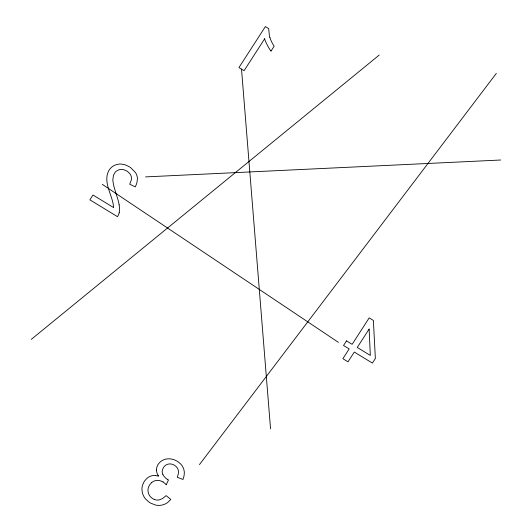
<?xml version="1.0" encoding="UTF-8"?>
<svg xmlns="http://www.w3.org/2000/svg" width="532" height="532" viewBox="0 0 532 532"><rect width="100%" height="100%" fill="white"/><g stroke="black" fill="none" stroke-linecap="round" stroke-linejoin="round"><path stroke-width="0.8" d="M166.223 484.699L168.484 479.957L167.946 479.691A6.098 5.945 -5.1 0 1 167.627 479.512M264.67 38.77L244.082 70.696L238.954 67.571L265.375 26.6L268.68 28.615L269.392 35.677A35.897 34.979 -5.1 0 0 269.897 37.446M271.021 51.065L274.146 46.224A36.841 35.897 -5.1 0 1 269.87 37.453M199.434 464.629L496.323 73.383M151.56 482.664L149.964 484.466A12.449 12.13 -5.1 0 0 149.146 485.796L148.534 487.179A9.736 9.49 -5.1 0 0 148.076 491.488L148.155 491.98A11.092 10.813 -5.1 0 0 148.528 493.437L148.694 493.902A9.576 9.33 -5.1 0 0 151.141 497.433L151.919 498.072A11.677 11.378 -5.1 0 0 153.163 498.87L154.327 499.422M31.315 339.35L379.23 55.062M145.569 176.903L500.685 160.012M155.484 475.495L158.589 476.167L158.117 475.415M162.965 481.939L160.265 480.735A9.024 8.798 -5.1 0 0 156.122 480.509A9.676 9.423 -5.1 0 0 154.739 480.848A8.938 8.712 -5.1 0 0 151.56 482.664M102.277 184.338L338.412 342.362M162.812 474.245L162.366 473.008A6.298 6.131 -5.1 0 1 162.213 470.92L163.011 468.366A10.394 10.128 -5.1 0 1 163.736 467.163L164.481 466.251A7.235 7.049 -5.1 0 1 167.613 464.283A7.94 7.741 -5.1 0 1 168.365 464.097A7.554 7.355 -5.1 0 1 172.182 464.256L173.698 464.868A11.039 10.753 -5.1 0 1 174.822 465.527L176.112 466.551A8.007 7.8 -5.1 0 1 178.26 470.168A7.854 7.654 -5.1 0 1 178.459 471.345L178.333 473.906L177.262 477.244L182.961 479.478L184.025 476.047L184.338 472.782A13.633 13.287 -5.1 0 0 180.907 464.223L178.406 462.029A19.378 18.879 -5.1 0 0 177.222 461.244C173.073 458.677 167.567 457.846 163.085 460.067A12.322 12.003 -5.1 0 0 158.15 464.383A10.593 10.321 -5.1 0 0 156.501 470.095M119.161 204.807L118.576 201.967A81.988 79.886 -5.1 0 0 116.501 195.064L113.974 186.692L112.95 181.405A20.542 20.017 -5.1 0 1 112.85 179.676L113.462 175.274L115.171 172.288A7.973 7.767 -5.1 0 1 118.556 169.974L118.962 169.841A9.257 9.017 -5.1 0 1 119.813 169.628A8.565 8.346 -5.1 0 1 123.75 169.728L126.37 170.792A13.719 13.367 -5.1 0 1 127.693 171.63L129.795 173.625A8.565 8.346 -5.1 0 1 131.338 176.83A8.372 8.16 -5.1 0 1 131.49 179.523L129.702 184.218L135.314 186.898L136.83 183.181L137.429 178.958A12.682 12.356 -5.1 0 0 137.083 176.285A13.327 12.987 -5.1 0 0 135.487 172.554L130.792 167.766A25.403 24.751 -5.1 0 0 128.624 166.39L124.92 164.754L121.303 164.055A13.167 12.828 -5.1 0 0 117.765 164.288L115.118 165.08A12.515 12.196 -5.1 0 0 111.241 167.573L109.871 169.076A15.468 15.076 -5.1 0 0 109.053 170.22C103.062 180.694 110.696 192.398 112.904 202.858A18.135 17.669 -5.1 0 1 113.043 203.47A20.096 19.578 -5.1 0 1 113.476 207.5L92.987 195.011L89.881 199.826L117.472 216.657A10.8 10.527 -5.1 0 0 119.121 212.813M241.515 69.133L270.555 428.898M264.61 38.789A32.239 31.415 -5.1 0 0 267.104 44.721A42.646 41.556 -5.1 0 0 270.981 51.092M119.102 204.82A23.056 22.464 -5.1 0 1 119.188 212.827M155.484 475.455A11.052 10.766 -5.1 0 0 147.165 478.148L144.97 480.509A17.782 17.33 -5.1 0 0 143.899 482.132L142.649 484.878A14.058 13.699 -5.1 0 0 141.951 489.187L142.137 491.422A17.224 16.785 -5.1 0 0 142.669 493.709L142.922 494.447A15.647 15.248 -5.1 0 0 145.668 499.096L148.687 501.842A21.839 21.28 -5.1 0 0 150.822 503.212L155.683 505.081A14.537 14.165 -5.1 0 0 160.617 505.287A15.488 15.089 -5.1 0 0 162.719 504.875A14.424 14.058 -5.1 0 0 167.706 502.467L170.819 499.408L166.124 495.618L162.566 498.551L159.161 499.92A8.658 8.432 -5.1 0 1 154.32 499.435M158.15 475.395A11.511 11.219 -5.1 0 1 156.468 470.095M167.633 479.498A12.695 12.369 -5.1 0 1 162.772 474.258M162.992 481.899A18.367 17.895 -5.1 0 1 166.184 484.732M346.498 340.892L343.532 345.487L349.172 348.926L342.874 358.694L347.995 361.82L354.299 352.051L372.407 363.097L375.366 358.508L373.371 320.45L369.188 317.897L352.131 344.33L346.498 340.892M369.122 329.062L357.258 347.463L370.325 355.429L369.122 329.062"/></g></svg>
